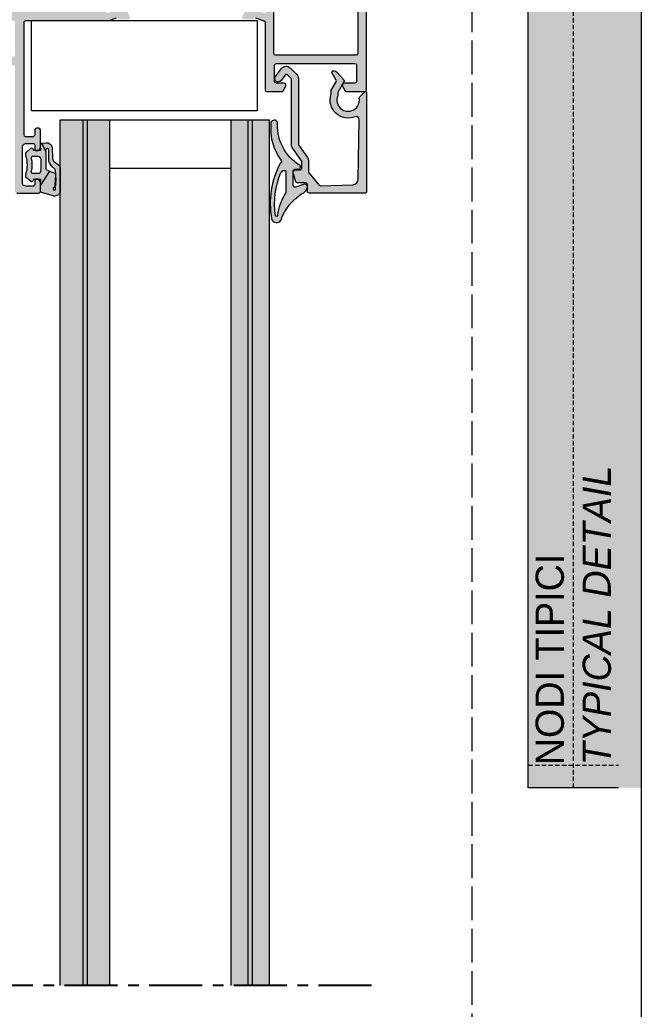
# Model space of a CAD drawing. Header units: millimetres. Extents: x -576 to 4430, y -1196 to 2690.
# Drawn here: x 2235 to 2290, y -698.6 to -610.9 of the extents above; entities that cross this region are included whole.
import ezdxf

# ---------------------------------------------------------------- set-up
doc = ezdxf.new("R2010")
doc.units = ezdxf.units.MM
doc.header["$LTSCALE"] = 0.25
doc.header["$MEASUREMENT"] = 0
for name, pattern in [('ACAD_ISO02W100', [15, 12, -3]), ('CENTER', [2, 1.25, -0.25, 0.25, -0.25]), ('DOT2', [0.125, 0, -0.125]), ('HIDDEN', [9.524999999999999, 6.35, -3.175])]:
    doc.linetypes.add(name, pattern=pattern)
doc.layers.get('0').update_dxf_attribs({"lineweight": 5})
for name, color, linetype, lineweight in [('01_Aluminium [Thin]', 141, 'Continuous', 18), ('01_Fill Glass', 254, 'Continuous', 0), ('01_Fill Plastic', 253, 'Continuous', 0), ('01_Glazing [Thin]', 6, 'Continuous', 18), ('01_Plastic', 3, 'Continuous', 20)]:
    doc.layers.add(name, color=color, linetype=linetype, lineweight=lineweight)
for name, color, linetype, lineweight, true_color in [('01_Fill 2°material', 7, 'Continuous', 0, 0xbfbfbf), ('01_Fill Aluminum', 7, 'Continuous', 0, 0xdcdcdc), ('01_Fill Border Red', 7, 'Continuous', 20, 0xe2001a), ('01_Text [White]', 7, 'Continuous', 25, 0xffffff)]:
    doc.layers.add(name, color=color, linetype=linetype, lineweight=lineweight, true_color=true_color)
doc.layers.add('02_Block Frame', color=7, linetype='Continuous', lineweight=5, true_color=0xe2001a, plot=False)
doc.layers.add('02_Layout Grid', color=252, linetype='DOT2', lineweight=5, plot=False, transparency=0.5)
doc.layers.add('ASSI', color=1, linetype='CENTER')
doc.styles.add('ALUK Main&Secondary Titles', font='GOTHIC.TTF')

# ---------------------------------------------------------------- blocks, each defined once
blk = doc.blocks.new('PAGE dispari')
at = {"layer": '01_Fill Border Red', "ltscale": 0.25}
h = blk.add_hatch(color=256, dxfattribs=at)
h.dxf.hatch_style = 1
h.paths.add_polyline_path([(200, 107), (200, 296.9999999999999), (210, 296.9999999999999), (210, 107)])
at = {"layer": '02_Block Frame'}
for p, q in [((200, 107), (200, 296.9999999999999)), ((208, 107), (200, 107))]:
    blk.add_line(p, q, dxfattribs=at)
blk.add_lwpolyline([(0, 0), (0, 297), (210, 297), (210, 0)], close=True, dxfattribs=at)
at = {"layer": '02_Block Frame', "linetype": 'ACAD_ISO02W100'}
blk.add_lwpolyline([(18.00000000000091, 14.99999999997738), (17.99999999999727, 281.999999999981), (194.9999999999973, 281.999999999981), (195.0000000000009, 14.99999999997738)], close=True, dxfattribs=at)
at = {"layer": '02_Layout Grid', "linetype": 'HIDDEN', "ltscale": 0.25}
for p, q in [((204, 107), (204, 296.9999999999999)), ((200, 109), (208, 109))]:
    blk.add_line(p, q, dxfattribs=at)
at = {"layer": '01_Text [White]', "color": 7, "true_color": 0xffffff, "insert": (204, 109), "char_height": 2.5, "attachment_point": 4, "rotation": 89.99999999999999, "style": 'ALUK Main&Secondary Titles'}
blk.add_mtext_dynamic_manual_height_columns('NODI TIPICI\\P{\\fCentury Gothic|b0|i1|c0|p34;TYPICAL DETAIL}', width=120.6297091025083, gutter_width=15, heights=[0], dxfattribs=at)

msp = doc.modelspace()

# ---------------------------------------------------------------- hatches: boundary and pattern name
at = {"layer": '01_Fill 2°material', "ltscale": 0.25}
h = msp.add_hatch(color=256, dxfattribs=at)
h.dxf.hatch_style = 1
edge = h.paths.add_edge_path()
edge.add_arc((2238.033890757609, -626.2841244527224), 0.2500000000006058, -111.7668760545731, -78.03645132710255)
edge.add_arc((2238.030251914585, -625.9886651493105), 0.5428696929898681, -84.13626224654064, -22.59621696439441)
edge.add_line((2238.531448535206, -626.1972543413729), (2238.53144853522, -624.0880262823928))
edge.add_arc((2238.131905316382, -624.068915649739), 0.4000000000000318, -2.738438956052831, 45.28807097569121)
edge.add_line((2238.413322387001, -623.7846544452739), (2238.021907255952, -623.5032204661954))
edge.add_arc((2238.255418762633, -623.1784553568502), 0.4000000000002781, -177.52747525233417, -125.71676225312069, ccw=False)
edge.add_line((2237.855791153162, -623.1957114789154), (2237.815590981282, -622.264731822658))
edge.add_arc((2237.316990003776, -622.3021091583275), 0.4999999999926932, 4.287126437314193, 97.00639227531026)
edge.add_line((2237.255999965127, -621.8058428838556), (2236.905167469537, -621.8489594294804))
edge.add_line((2236.905167469537, -621.8489594294804), (2237.256448552739, -622.5819602393938))
edge.add_arc((2237.4665023242, -622.5009001862488), 0.2251517690805374, -224.0103272438629, -158.89832660110153, ccw=False)
edge.add_arc((2237.304008318909, -622.3246910899177), 0.01978431694102304, -88.37346302903421, -39.35375148312124)
edge.add_arc((2237.391334401492, -622.4639947513376), 0.1457933144468498, -31.949281051432422, 119.6065644445089, ccw=False)
edge.add_line((2237.515042486156, -622.5411439595407), (2237.51823866955, -623.1468247391774))
edge.add_line((2237.51823866955, -623.1468247391774), (2237.537339429833, -623.4252912412001))
edge.add_arc((2236.912604357917, -623.6704631010987), 0.6711208169678048, 6.904557972829707, 21.427094228072406, ccw=False)
edge.add_line((2237.578858060219, -623.5897837658465), (2237.664515744244, -623.7263593984487))
edge.add_line((2237.664515744243, -623.7263593984487), (2237.822047447759, -623.9237135710853))
edge.add_arc((2238.346200541199, -623.4124738907092), 0.7321901912429457, -135.7145556032654, -122.9024375159727)
edge.add_line((2237.948467383573, -624.0272183998156), (2237.980983323102, -624.0490378328939))
edge.add_arc((2237.758358461435, -624.3250915856331), 0.3546371433360143, 0.1939987252209221, 51.11539446500848, ccw=False)
edge.add_arc((2232.92041156416, -625.0754192050279), 5.24668493684652, -6.906671381924184, 8.235300135193427, ccw=False)
edge.add_arc((2238.364769750363, -625.7895535816886), 0.2500000000000436, 160.5593035828004, 190.090239111074)
edge.add_arc((2238.014533610497, -625.8872931556423), 0.117247234685073, -216.65227182053195, 27.390462005281222, ccw=False)
edge.add_arc((2237.6875387806, -625.5196106235733), 0.3779901298675551, -51.95833205807595, -2.675009664169468)
edge.add_line((2238.065117024477, -625.537251712776), (2238.118134932157, -624.6808111363541))
edge.add_arc((2237.868134932157, -624.6808111363532), 0.25, 1.629716218781906e-11, 75.00000000001896)
edge.add_line((2237.932839693432, -624.4393296797814), (2237.590694045908, -624.317164690822))
edge.add_line((2237.590694045908, -624.317164690822), (2236.781448535484, -625.5644401764273))
edge.add_line((2236.781448535484, -625.5644401764273), (2236.781448535484, -626.0745536457223))
edge.add_arc((2236.931448535483, -626.0745536457232), 0.1499999999998352, -179.9999999999945, -104.9999999982908)
edge.add_line((2236.892625678723, -626.2194425196674), (2237.941183008727, -626.5162995446206))
at = {"layer": '01_Fill Aluminum', "ltscale": 0.25}
h = msp.add_hatch(color=256, dxfattribs=at)
h.dxf.hatch_style = 1
h.paths.add_polyline_path([(2218.813957790859, -603.5622704521099), (2218.024493671455, -603.5674990015009, 0.2944133975809888), (2217.917930254977, -603.6372048690798), (2217.914646103955, -603.6445811930477, -0.3927928019922019), (2217.767544930004, -603.7073582839731), (2217.092006492497, -603.4644401764328), (2216.331898843328, -603.4644401764331, 0.4142135623730049), (2216.181898843328, -603.6144401764328), (2216.181898843328, -605.8144401764326, -0.4142135623730951), (2216.031898843328, -605.9644401764328), (2204.731898843327, -605.9644401764328, -0.4142135623730949), (2204.581898843328, -605.8144401764331), (2204.581898843328, -603.6144401764327, 0.41421356237315), (2204.431898843327, -603.4644401764328), (2203.216827400172, -603.4644401764331, 0.2634471391022748), (2203.088203461316, -603.5372658131188), (2202.853274904471, -603.9288134078612, 0.1359329595457026), (2202.831898843328, -604.0059877711755), (2202.831898843328, -604.0644401764331, 0.4142135623730949), (2202.981898843327, -604.2144401764328), (2203.681898843327, -604.2144401764328, -0.4142135623730951), (2203.831898843328, -604.3644401764332), (2203.831898843328, -605.8144401764326, -0.4142135623730951), (2203.681898843327, -605.9644401764328), (2196.731898843327, -605.9644401764328, -0.4142135623730949), (2196.581898843328, -605.8144401764331), (2196.581898843328, -604.3644401764327, -0.414213562373095), (2196.731898843328, -604.2144401764328), (2197.681898843327, -604.2144401764328, 0.4142135623730951), (2197.831898843328, -604.0644401764326), (2197.831898843328, -604.0059877711753, 0.1359329595457046), (2197.810522782184, -603.9288134078613), (2197.575594225339, -603.537265813119, 0.2634471391023238), (2197.446970286482, -603.4644401764328), (2195.831898843327, -603.4644401764328, 0.4142135623730949), (2195.681898843327, -603.6144401764332), (2195.681898843327, -612.2144401764328, 0.4142135623730951), (2195.931898843327, -612.4644401764328), (2200.681898843327, -612.4644401764328, -0.4142135623730951), (2200.831898843328, -612.6144401764332), (2200.831898843328, -621.8493411282357, -0.3394542588633374), (2200.720721700093, -621.9942300021793), (2200.193075986562, -622.1356122450097, 0.3394542588633362), (2200.081898843328, -622.2805011189528), (2200.081898843328, -624.6644401764329, 0.4142135623730951), (2200.581898843328, -625.1644401764329), (2206.531898843328, -625.1644401764329, 0.4142135623730951), (2206.681898843328, -625.0144401764326), (2206.681898843328, -623.3644401764327, -0.414213562373095), (2206.831898843328, -623.2144401764328), (2208.037045527107, -623.2144401764328, 0.4040262258352606), (2208.18695415116, -623.0696751009382), (2208.260165895364, -620.9731650506084, 0.4244748162094996), (2208.010318188609, -620.7144401764328), (2207.902213468949, -620.7144401764328, -0.577350269189642), (2207.685707118003, -620.3394401764326), (2208.198405194273, -619.4514210593899, 0.1316524975874089), (2208.231898843327, -619.32642105939), (2208.231898843327, -618.1144401764332, -0.4142135623730949), (2208.381898843327, -617.9644401764328), (2211.181898843328, -617.9644401764328), (2211.331898843328, -617.8144401764328), (2211.481898843327, -617.9644401764328), (2214.281898843328, -617.9644401764328, -0.4142135623730951), (2214.431898843328, -618.1144401764332), (2214.431898843328, -619.32642105939, 0.1316524975874098), (2214.465392492382, -619.4514210593899), (2214.978090568652, -620.3394401764326, -0.5773502691896399), (2214.761584217706, -620.7144401764328), (2214.653479498046, -620.7144401764328, 0.424474816209498), (2214.403631791291, -620.9731650506084), (2214.476843535495, -623.0696751009382, 0.4040262258352624), (2214.626752159548, -623.2144401764328), (2215.831898843327, -623.2144401764328, -0.4142135623730952), (2215.981898843327, -623.3644401764327), (2215.981898843327, -623.6644401764325, 0.4142135623730951), (2216.131898843327, -623.8144401764328), (2216.469766808971, -623.8144401764328, 0.1989123673791299), (2216.575832826149, -623.770506193611), (2216.687964860505, -623.6583741592553, 0.1989123673801836), (2216.731898843327, -623.5523081420773), (2216.731898843327, -622.6144401764327, 0.4142135623730952), (2216.581898843327, -622.4644401764328), (2215.381898843327, -622.4644401764328, -0.4142135623730951), (2215.231898843327, -622.3144401764326), (2215.231898843327, -621.4327943292307, -0.2556261226087317), (2215.300988239985, -621.306487265822, 0.4007659234398278), (2215.627609621491, -619.9644401764326), (2215.201982693752, -619.2272327125204, -0.1316524975874248), (2215.18188650432, -619.1522327125203), (2215.18188650432, -614.9144401764328, -0.414213562373095), (2215.331886504319, -614.764440176433), (2216.63188650432, -614.764440176433, 0.4142135623730951), (2216.78188650432, -614.6144401764327), (2216.78188650432, -614.1644401764332, 0.414213562373043), (2216.63188650432, -614.014440176433), (2215.331886504319, -614.0144401764328, -0.4142135623730429), (2215.18188650432, -613.864440176433), (2215.18188650432, -611.1144401764327, -0.414213562373095), (2215.33188650432, -610.9644401764328), (2217.091980278992, -610.9644401764328), (2217.767544930004, -610.7215126427297, -0.4030676595760349), (2217.916352452828, -610.7879518855639, 0.3037679387647997), (2218.024493671455, -610.8613719252016), (2218.813957790859, -610.8666004745926, 0.5465408765687955), (2218.951711025474, -610.6549859774974), (2218.476989132204, -609.6013548078122, 0.177975048919265), (2218.404521164159, -609.52744960593), (2218.150809720398, -609.4070900006373, 0.5773502691893199), (2218.008273588504, -609.5054945285056), (2218.012924506849, -609.5630419202095, -0.2679491924309137), (2217.94863281842, -609.6985652716986), (2217.134254530291, -610.2607982289496), (2217.042911256978, -610.3014668749942, -0.8554952860589891), (2216.881891102555, -610.0526279511788, 0.2134110148111252), (2216.93188650432, -609.9408286652605), (2216.93188650432, -608.0144354633513, -0.414213562373095), (2217.081886504319, -607.8644354633516), (2217.192483178547, -607.8644354633516, -0.1378721067476017), (2217.270634623323, -607.8864028437604), (2218.029785541135, -608.349790543079, 0.5855240683198819), (2218.18188650432, -608.2644354633514), (2218.18188650432, -606.1644354633513, 0.5855240683198712), (2218.029785541135, -606.0790803836237), (2217.270634623323, -606.5424680829424, -0.1378721067476047), (2217.192483178547, -606.5644354633512), (2217.081886504319, -606.5644354633512, -0.4142135623730949), (2216.93188650432, -606.4144354633514), (2216.93188650432, -604.4880422614423, 0.213411014811122), (2216.881891102555, -604.376242975524, -0.8554952860589611), (2217.042911256978, -604.1274040517086), (2217.134254530291, -604.1680726977531), (2217.94863281842, -604.7303056550041, -0.3390268321755038), (2218.012642441241, -604.9011543584186, 0.6556531355642414), (2218.150809720398, -605.0217809260655), (2218.404521164159, -604.9014213207728, 0.1779757333228738), (2218.476989295711, -604.8275157559901), (2218.951711025474, -603.7738849492052, 0.5465408765688166)])
h.paths.add_polyline_path([(2205.781898843328, -624.4144401764329, 0.4142135623730951), (2205.931898843328, -624.2644401764326), (2205.931898843328, -622.7144401764328, -0.4142135623730951), (2206.181898843328, -622.4644401764328), (2207.281898843328, -622.4644401764328, 0.4142135623730951), (2207.431898843328, -622.3144401764325), (2207.431898843328, -621.4327943292301, 0.2556261226087645), (2207.36280944667, -621.306487265822, -0.4007659234400295), (2207.036188065165, -619.9644401764319), (2207.461802653895, -619.2272540843105, 0.1316524975875733), (2207.481898843327, -619.1522540843106), (2207.481898843327, -617.7144401764328, -0.4142135623730951), (2207.981898843327, -617.2144401764328), (2209.894766808971, -617.2144401764328, 0.1989123673792934), (2210.000832826149, -617.170506193611), (2210.162964860506, -617.0083741592547, -0.1989123673792926), (2210.269030877684, -616.9644401764328), (2212.394766808971, -616.9644401764328, -0.1989123673792934), (2212.500832826149, -617.0083741592547), (2212.662964860506, -617.170506193611, 0.1989123673792927), (2212.769030877684, -617.2144401764328), (2214.28188650432, -617.2144401764328, 0.4142135623730901), (2214.43188650432, -617.064440176433), (2214.43188650432, -614.9144401764327, 0.4142135623730926), (2214.28188650432, -614.7644401764328), (2212.43188650432, -614.7644401764328, -0.4142135623730958), (2212.28188650432, -614.614440176433), (2212.28188650432, -614.1644401764327, -0.414213562373094), (2212.43188650432, -614.0144401764328), (2213.63188650432, -614.0144401764328, 0.4142135623730949), (2213.78188650432, -613.8644401764326), (2213.78188650432, -613.1644401764327, -0.4142135623731013), (2213.93188650432, -613.0144401764328), (2214.28188650432, -613.0144401764328, 0.4142135623730982), (2214.43188650432, -612.864440176433), (2214.43188650432, -610.3644401764327, -0.4142135623730963), (2214.58188650432, -610.2144401764328), (2216.03188650432, -610.2144401764328, 0.4142135623730959), (2216.18188650432, -610.0644401764331), (2216.18188650432, -606.8644401764327, 0.414213562373094), (2216.03188650432, -606.7144401764328), (2214.681898843327, -606.7144401764328, 0.4142135623730958), (2214.531898843327, -606.8644401764332), (2214.531898843327, -607.3144401764331, -0.4142135623730916), (2214.381898843328, -607.4644401764328), (2213.931898843327, -607.4644401764328, -0.4142135623730979), (2213.781898843327, -607.3144401764326), (2213.781898843327, -606.8644401764327, 0.4142135623730952), (2213.631898843327, -606.7144401764328), (2202.431898843327, -606.7144401764328, 0.4142135623730946), (2202.281898843327, -606.8644401764327), (2202.281898843327, -607.3144401764331, -0.4142135623730933), (2202.131898843328, -607.4644401764328), (2201.681898843327, -607.4644401764328, -0.414213562373096), (2201.531898843327, -607.3144401764331), (2201.531898843327, -606.8644401764327, 0.414213562373095), (2201.381898843327, -606.7144401764328), (2196.581898843327, -606.7144401764328, 0.4142135623730933), (2196.431898843327, -606.8644401764332), (2196.431898843327, -611.5644401764326, 0.4142135623730963), (2196.581898843327, -611.7144401764328), (2201.431898843327, -611.7144401764328, -0.4142135623730945), (2201.581898843328, -611.8644401764332), (2201.581898843328, -612.8644401764332, 0.4142135623730901), (2201.731898843327, -613.014440176433), (2202.131898843328, -613.014440176433, -0.4142135623730957), (2202.281898843327, -613.1644401764328), (2202.281898843327, -613.8644401764332, 0.414213562373095), (2202.431898843327, -614.014440176433), (2203.081898843328, -614.014440176433, -0.414213562373095), (2203.231898843327, -614.1644401764328), (2203.231898843327, -614.6144401764332, -0.4142135623730957), (2203.081898843328, -614.764440176433), (2201.731898843327, -614.764440176433, 0.4142135623730945), (2201.581898843328, -614.9144401764328), (2201.581898843328, -622.4248363692199, -0.3394542588633371), (2201.470721700093, -622.5697252431636), (2200.943075986562, -622.711107485994, 0.3394542588633372), (2200.831898843328, -622.8559963599371), (2200.831898843328, -624.264440176433, 0.414213562373095), (2200.981898843328, -624.4144401764329)], flags=16)
h.paths.add_polyline_path([(2229.04981511778, -610.8666004745926), (2229.839279237184, -610.8613719252019, 0.2944133975810649), (2229.945842653662, -610.7916660576229), (2229.949126804684, -610.7842897336551, -0.3927928019923496), (2230.096227978635, -610.7215126427297), (2230.771792629647, -610.9644401764328), (2234.381448535483, -610.9644401764328, -0.4142135623730949), (2234.531448535483, -611.1144401764329), (2234.531448535483, -614.014440176433, -0.4142135623730952), (2234.381448535483, -614.1644401764331), (2233.931448535483, -614.1644401764331, 0.4142135623730951), (2233.781448535483, -614.3144401764332), (2233.781448535483, -614.4144401764332, 0.3918366946533796), (2234.242986997022, -614.9129586916954), (2234.392986997022, -614.9129586916954, -0.3918366946540662), (2234.531448535483, -615.062514246274), (2234.531448535484, -626.1144401764274, 0.4142135623730361), (2234.681448535484, -626.2644401764269), (2236.631448535484, -626.2644401764271, 0.4142135623733005), (2236.781448535485, -626.1144401764266), (2236.781448535484, -625.3644401764273, 0.414213562373114), (2236.431448535484, -625.0144401764271, 0.4142135623732815), (2236.281448535484, -625.1644401764273), (2236.281448535484, -625.5144401764268, -0.4142135623734753), (2236.131448535484, -625.6644401764272), (2235.531448535484, -625.6644401764272, -0.4142135623731381), (2235.181448535483, -625.3144401764267), (2235.181448535484, -622.2144401764274, -0.4142135623729415), (2235.531448535484, -621.8644401764275), (2236.131448535484, -621.8644401764273, -0.4142135623735862), (2236.281448535484, -622.014440176428), (2236.281448535484, -622.364440176427, 0.414213562372956), (2236.431448535483, -622.5144401764273, 0.4142135623737037), (2236.781448535484, -622.1644401764272), (2236.781448535484, -620.6644401764274, 0.4142135623730053), (2236.631448535484, -620.5144401764273), (2236.431448535484, -620.5144401764273, 0.4142135623727999), (2236.281448535484, -620.6644401764268), (2236.281448535484, -621.1144401764276, -0.4142135623730082), (2236.131448535484, -621.2644401764276), (2235.481448535484, -621.2644401764271, -0.4142135623728596), (2235.331448535484, -621.1144401764274), (2235.331448535484, -611.1144401764328, -0.4142135623731228), (2235.481448535484, -610.9644401764328), (2242.841542310154, -610.9644401764328), (2243.517106961166, -610.7215126427297, -0.4030676595763871), (2243.665914483989, -610.7879518855639, 0.3037679387651201), (2243.774055702617, -610.8613719252019), (2244.56351982202, -610.8666004745926, 0.5465408765687315), (2244.701273056635, -610.6549859774974), (2244.226551163365, -609.6013548078122, 0.1779750489194342), (2244.15408319532, -609.5274496059297), (2243.900371751559, -609.4070900006375, 0.5773502691891856), (2243.757835619666, -609.5054945285058), (2243.762486538011, -609.5630419202095, -0.2679491924310124), (2243.698194849581, -609.6985652716988), (2242.883816561453, -610.2607982289499), (2242.792473288139, -610.3014668749943, -0.8554952860580054), (2242.631453133716, -610.0526279511788, 0.2134110148110835), (2242.681448535481, -609.9408286652605), (2242.681448535481, -608.0144354633516, -0.4142135623730951), (2242.831448535481, -607.8644354633516), (2242.942045209708, -607.8644354633516, -0.1378721067475742), (2243.020196654484, -607.8864028437603), (2243.779347572297, -608.3497905430792, 0.5855240683198383), (2243.931448535481, -608.2644354633516), (2243.931448535481, -606.1644354633513, 0.5855240683198427), (2243.779347572297, -606.0790803836238), (2243.020196654484, -606.5424680829427, -0.1378721067475907), (2242.942045209708, -606.5644354633514), (2242.831448535481, -606.5644354633514, -0.4142135623730812), (2242.681448535481, -606.4144354633514), (2242.681448535481, -604.4880422614425, 0.2134110148111365), (2242.631453133716, -604.3762429755242, -0.8554952860591198), (2242.79247328814, -604.1274040517086), (2242.883816561453, -604.1680726977531), (2243.698194849581, -604.730305655004, -0.3390268321752412), (2243.762204472403, -604.9011543584187, 0.6556531355637474), (2243.900371751559, -605.0217809260655), (2244.15408319532, -604.9014213207732, 0.1779757333230566), (2244.226551326873, -604.8275157559904), (2244.701273056635, -603.7738849492055, 0.5465408765689055), (2244.56351982202, -603.5622704521099), (2243.774055702617, -603.5674990015011, 0.2944133975808989), (2243.667492286139, -603.63720486908), (2243.664208135116, -603.6445811930479, -0.3927928019923478), (2243.517106961166, -603.7073582839732), (2242.841568523659, -603.4644401764328), (2241.931460874489, -603.4644401764331, 0.4142135623730117), (2241.781460874489, -603.6144401764328), (2241.781460874489, -605.8144401764325, -0.4142135623730814), (2241.631460874489, -605.9644401764326), (2231.981874065312, -605.9644401764333, -0.4142135623731159), (2231.831874065311, -605.814440176433), (2231.831874065311, -603.6144401764329, 0.4142135623730953), (2231.681874065311, -603.4644401764328), (2230.771766416142, -603.4644401764328), (2230.096227978635, -603.7073582839732, -0.4030676595762869), (2229.947420455811, -603.6409190411391, 0.3037679387649529), (2229.839279237184, -603.5674990015011), (2229.04981511778, -603.5622704521099, 0.5465408765689136), (2228.912061883165, -603.7738849492055), (2229.386783776435, -604.8275161188908, 0.1779750489194297), (2229.45925174448, -604.9014213207732), (2229.712963188241, -605.0217809260655, 0.5773502691891791), (2229.855499320135, -604.9233763981972), (2229.85084840179, -604.8658290064935, -0.267949192430994), (2229.915140090219, -604.730305655004), (2230.729518378348, -604.1680726977531), (2230.820861651661, -604.1274040517086, -0.8554952860589552), (2230.981881806084, -604.3762429755242, 0.2134110148111251), (2230.931886404319, -604.4880422614425), (2230.931886404319, -606.4144354633514, -0.4142135623730951), (2230.781886404319, -606.5644354633514), (2230.671289730092, -606.5644354633514, -0.1378721067475908), (2230.593138285316, -606.5424680829427), (2229.833987367504, -606.0790803836238, 0.5855240683198569), (2229.681886404319, -606.1644354633513), (2229.681886404319, -608.2644354633517, 0.5855240683198569), (2229.833987367504, -608.3497905430792), (2230.593138285316, -607.8864028437603, -0.1378721067475863), (2230.671289730092, -607.8644354633516), (2230.781886404319, -607.8644354633516, -0.4142135623730952), (2230.931886404319, -608.0144354633516), (2230.931886404319, -609.9408286652605, 0.21341101481114), (2230.981881806084, -610.0526279511788, -0.8554952860589723), (2230.820861651661, -610.3014668749944), (2230.729518378348, -610.2607982289499), (2229.915140090219, -609.6985652716988, -0.3390268321753417), (2229.851130467398, -609.5277165682844, 0.65565313556387), (2229.712963188241, -609.4070900006375), (2229.45925174448, -609.5274496059297, 0.1779757333230429), (2229.386783612928, -609.6013551707126), (2228.912061883165, -610.6549859774974, 0.546540876568725)])
h.paths.add_polyline_path([(2241.781448535482, -610.2144401764328, 0.414213562373081), (2241.931448535481, -610.0644401764331), (2241.931448535481, -606.8644401764328, 0.4142135623730964), (2241.781448535481, -606.7144401764328), (2231.831886404319, -606.7144401764328, 0.4142135623730951), (2231.681886404319, -606.8644401764328), (2231.681886404319, -610.0644401764331, 0.414213562373095), (2231.831886404319, -610.2144401764328)], flags=16)
h = msp.add_hatch(color=256, dxfattribs=at)
h.dxf.hatch_style = 1
edge = h.paths.add_edge_path(flags=16)
edge.add_line((2264.932167952021, -613.8644401764291), (2264.932167952021, -606.9144401764293))
edge.add_arc((2264.782167952021, -606.9144401764295), 0.1500000000000909, 8.686730946013157e-11, 90.00000000017369)
edge.add_line((2264.78216795202, -606.7644401764292), (2263.73216795202, -606.7644401764292))
edge.add_line((2263.73216795202, -606.7644401764292), (2263.73216795202, -606.7144401764292))
edge.add_line((2263.73216795202, -606.7144401764292), (2258.632167952021, -606.7144401764292))
edge.add_line((2258.632167952021, -606.7144401764292), (2258.632167952021, -606.7644401764292))
edge.add_line((2258.632167952021, -606.7644401764292), (2257.58216795202, -606.7644401764292))
edge.add_arc((2257.582167952021, -606.914440176429), 0.1499999999998636, 90.00000000017369, 180.0000000000869)
edge.add_line((2257.432167952021, -606.9144401764293), (2257.432167952021, -613.8644401764293))
edge.add_arc((2257.582167952021, -613.8644401764292), 0.1500000000000909, 180.0000000000434, 270)
edge.add_line((2257.582167952021, -614.0144401764292), (2264.782167952021, -614.0144401764292))
edge.add_arc((2264.78216795202, -613.864440176429), 0.1500000000002046, 270.0000000001737, 359.9999999999566)
edge = h.paths.add_edge_path()
edge.add_arc((2256.4212462878, -608.0144378198993), 0.1500000000002419, 89.99999999982629, 121.39999999982109, ccw=False)
edge.add_line((2256.4212462878, -607.864437819899), (2256.531842962027, -607.864437819899))
edge.add_arc((2256.531842962027, -608.014437819899), 0.1499999999999773, 4.3428372009657323e-11, 90, ccw=False)
edge.add_line((2256.681842962027, -608.0144378198988), (2256.681842962027, -609.9408310218084))
edge.add_arc((2256.831842962027, -609.9408310218081), 0.1500000000000909, 180.0000000001303, 228.1873286078465)
edge.add_arc((2256.63183062302, -610.1644331068172), 0.1500047135890716, -113.99528699433142, 48.187328607678694, ccw=False)
edge.add_line((2256.57082948182, -610.3014742498046), (2256.479474936055, -610.260800585497))
edge.add_line((2256.479474936055, -610.260800585497), (2255.665096647926, -609.6985676282459))
edge.add_arc((2255.750317468908, -609.5751277170697), 0.1499999999996922, 175.3794592125554, 235.3794592125237, ccw=False)
edge.add_line((2255.600804959498, -609.5630442767567), (2255.605455877842, -609.5054968850529))
edge.add_arc((2255.505780871569, -609.4974412581778), 0.09999999999999717, 355.379459212649, 475.3794592127135)
edge.add_line((2255.462919745949, -609.4070923571846), (2255.209208302188, -609.5274519624775))
edge.add_arc((2255.273499990617, -609.6629753139669), 0.1499999999996784, 115.379459212377, 155.7458278043812)
edge.add_line((2255.136740170636, -609.6013575272598), (2254.662415239034, -610.6541151111585))
edge.add_arc((2254.798778260855, -610.7166061207517), 0.1500000000001652, 155.3794592126167, 270.3794592125703)
edge.add_line((2254.799771675488, -610.8666028311402), (2255.589235794891, -610.861374281749))
edge.add_arc((2255.588457620096, -610.7438768586114), 0.1174999999999465, 270.3794592124705, 335.9999999998797)
edge.add_line((2255.695799211368, -610.791668414173), (2255.699083362393, -610.7842920902001))
edge.add_arc((2255.806424953666, -610.8320836457615), 0.1174999999998695, 70.2218292693932, 155.999999999981, ccw=False)
edge.add_line((2255.846184536343, -610.7215149992774), (2256.497142020288, -610.9555939965774))
edge.add_arc((2256.547898934159, -610.8144425329415), 0.1499999999739843, 250.2218293409199, 266.9320694279177)
edge.add_arc((2256.531842962027, -611.1140125677301), 0.1499999999998718, -4.3428372009657323e-11, 86.93206935660521, ccw=False)
edge.add_line((2256.681842962027, -611.1140125677302), (2256.681842962027, -617.114440176427))
edge.add_arc((2256.831842962027, -617.1144401764273), 0.1500000000000909, 179.9999999999131, 269.9999999998263)
edge.add_line((2256.831842962027, -617.2644401764271), (2258.156565287054, -617.2644401764271))
edge.add_arc((2258.156565287054, -617.1144401764276), 0.1499999999995225, 270.0000000001737, 330.0000000001627)
edge.add_line((2258.286469097621, -617.1894401764271), (2258.511746772595, -616.7992477975622))
edge.add_arc((2258.381842962027, -616.7242477975637), 0.1499999999991802, 330.0000000005012, 360.0000000005211)
edge.add_line((2258.531842962027, -616.7242477975624), (2258.531842962027, -616.6644401764272))
edge.add_arc((2258.381842962027, -616.6644401764274), 0.1500000000000909, 8.686730946013157e-11, 90.00000000017369)
edge.add_line((2258.381842962027, -616.5144401764271), (2257.681842962027, -616.5144401764269))
edge.add_arc((2257.681842962027, -616.3644401764273), 0.1499999999996362, 180, 270, ccw=False)
edge.add_line((2257.531842962027, -616.3644401764273), (2257.531842962027, -614.9144401764288))
edge.add_arc((2257.681842962028, -614.9144401764286), 0.1500000000000909, 90.00000000017371, 180.0000000000869, ccw=False)
edge.add_line((2257.681842962027, -614.7644401764287), (2264.631842962027, -614.7644401764287))
edge.add_arc((2264.631842962027, -614.914440176429), 0.1500000000003183, 8.691358743817545e-11, 90.00000000017371, ccw=False)
edge.add_line((2264.781842962027, -614.9144401764288), (2264.781842962027, -616.3644401764273))
edge.add_arc((2264.631842962027, -616.3644401764269), 0.1500000000000909, 269.9999999998263, 359.9999999998697, ccw=False)
edge.add_line((2264.631842962027, -616.5144401764271), (2263.681842962027, -616.5144401764271))
edge.add_arc((2263.681842962028, -616.664440176427), 0.1499999999998636, 90.00000000017369, 180.0000000000869)
edge.add_line((2263.531842962027, -616.6644401764272), (2263.531842962027, -616.7242477975624))
edge.add_arc((2263.681842962027, -616.7242477975622), 0.1500000000000909, 180.0000000000869, 210.0000000001006)
edge.add_line((2263.551939151459, -616.7992477975624), (2263.777216826433, -617.1894401764271))
edge.add_arc((2263.907120637, -617.1144401764276), 0.1499999999996918, 209.9999999998373, 269.9999999998263)
edge.add_line((2263.907120637, -617.2644401764271), (2265.531842962027, -617.2644401764271))
edge.add_arc((2265.531842962027, -617.1144401764273), 0.1499999999998636, 270.0000000001737, 360.0000000000869)
edge.add_line((2265.681842962027, -617.114440176427), (2265.681842962027, -603.6144401764268))
edge.add_arc((2265.531842962027, -603.6144401764267), 0.1500000000000909, 359.9999999999566, 449.9999999998263)
edge.add_line((2265.531842962027, -603.4644401764267), (2263.907120637, -603.4644401764267))
edge.add_arc((2263.907120637, -603.6144401764263), 0.1499999999996362, 90.00000000017369, 150.0000000001251)
edge.add_line((2263.777216826433, -603.5394401764268), (2263.55193915146, -603.9296325552914))
edge.add_arc((2263.681842962028, -604.0046325552917), 0.1500000000000897, 149.9999999998994, 179.9999999999131)
edge.add_line((2263.531842962027, -604.0046325552914), (2263.531842962027, -604.0644401764266))
edge.add_arc((2263.681842962028, -604.0644401764268), 0.1500000000000909, 179.9999999999131, 269.9999999998263)
edge.add_line((2263.681842962027, -604.2144401764267), (2264.631842962027, -604.2144401764267))
edge.add_arc((2264.631842962027, -604.3644401764266), 0.1499999999998636, -8.691358743817545e-11, 90, ccw=False)
edge.add_line((2264.781842962027, -604.3644401764268), (2264.781842962027, -605.8144401764266))
edge.add_arc((2264.631842962027, -605.8144401764264), 0.1500000000000909, 269.9999999998263, 359.99999999991314, ccw=False)
edge.add_line((2264.631842962027, -605.9644401764265), (2257.681842962027, -605.9644401764269))
edge.add_arc((2257.681842962027, -605.8144401764271), 0.1499999999998636, 179.9999999999131, 270, ccw=False)
edge.add_line((2257.531842962027, -605.8144401764268), (2257.531842962027, -604.364440176427))
edge.add_arc((2257.681842962028, -604.3644401764268), 0.1500000000000909, 90.00000000017371, 180.0000000000869, ccw=False)
edge.add_line((2257.681842962027, -604.2144401764269), (2258.381842962027, -604.2144401764269))
edge.add_arc((2258.381842962027, -604.0644401764266), 0.1500000000003183, 269.9999999998263, 359.9999999999131)
edge.add_line((2258.531842962027, -604.0644401764268), (2258.531842962027, -604.0046325552917))
edge.add_arc((2258.381842962027, -604.0046325552919), 0.1500000000000909, 8.686730946013157e-11, 30.00000000010057)
edge.add_line((2258.511746772595, -603.9296325552916), (2258.286469097621, -603.539440176427))
edge.add_arc((2258.156565287054, -603.6144401764265), 0.1499999999996918, 29.99999999983732, 89.99999999982631)
edge.add_line((2258.156565287054, -603.4644401764267), (2256.547872720836, -603.4644425329805))
edge.add_arc((2256.547872720837, -603.6144425329784), 0.1499999999979309, 90.00000000034743, 109.7781707309104)
edge.add_line((2256.497115806782, -603.4732910693835), (2255.846184536343, -603.7073606405204))
edge.add_arc((2255.806424953666, -603.5967919940363), 0.1174999999998002, 204.000000000019, 289.77817073060686, ccw=False)
edge.add_line((2255.699083362393, -603.6445835495977), (2255.695799211368, -603.6372072256247))
edge.add_arc((2255.588457620095, -603.6849987811861), 0.117500000000285, 23.99999999992879, 89.62054078730847)
edge.add_line((2255.589235794891, -603.5675013580483), (2254.799771675488, -603.5622728086576))
edge.add_arc((2254.798778260855, -603.712269519046), 0.1499999999999673, 89.62054078742973, 204.6205407873833)
edge.add_line((2254.662415239034, -603.7747605286393), (2255.136740170636, -604.827518112538))
edge.add_arc((2255.273499990617, -604.7659003258309), 0.1499999999995792, 204.2541721956188, 244.620540787623)
edge.add_line((2255.209208302188, -604.9014236773203), (2255.462919745949, -605.0217832826131))
edge.add_arc((2255.505780871569, -604.93143438162), 0.1000000000003159, 244.6205407872866, 364.6205407873509)
edge.add_line((2255.605455877842, -604.9233787547448), (2255.600804959498, -604.865831363041))
edge.add_arc((2255.750317468908, -604.8537479227282), 0.1499999999997783, 124.6205407874516, 184.6205407874012, ccw=False)
edge.add_line((2255.665096647926, -604.7303080115519), (2256.479474936055, -604.1680750543007))
edge.add_line((2256.479474936055, -604.1680750543007), (2256.57082948182, -604.1274013899931))
edge.add_arc((2256.63183062302, -604.2644425329805), 0.1500047135892687, -48.18732860767881, 113.99528699433151, ccw=False)
edge.add_arc((2256.831842962028, -604.4880446179898), 0.1500000000004723, 131.812671392254, 179.9999999999131)
edge.add_line((2256.681842962027, -604.4880446179895), (2256.681842962027, -606.4144378198989))
edge.add_arc((2256.531842962027, -606.4144378198988), 0.1500000000000909, 270, 359.9999999999566, ccw=False)
edge.add_line((2256.531842962027, -606.5644378198988), (2256.4212462878, -606.5644378198988))
edge.add_arc((2256.4212462878, -606.4144378198985), 0.1500000000003183, 238.6000000001789, 270.0000000001737, ccw=False)
edge.add_line((2256.343094843024, -606.5424704394902), (2255.583943925211, -606.0790827401711))
edge.add_arc((2255.531842962027, -606.1644378198989), 0.1000000000001613, 58.60000000017889, 180)
edge.add_line((2255.431842962027, -606.1644378198989), (2255.431842962027, -608.2644378198988))
edge.add_arc((2255.531842962027, -608.2644378198988), 0.1000000000003638, 180, 301.3999999998211)
edge.add_line((2255.583943925211, -608.3497928996267), (2256.343094843024, -607.8864052003075))
h = msp.add_hatch(color=256, dxfattribs=at)
h.dxf.hatch_style = 1
edge = h.paths.add_edge_path()
edge.add_arc((2264.043736432955, -618.0151075521195), 1.59999999999696, 162.1702146487606, 292.5611414668244, ccw=False)
edge.add_arc((2262.377788324585, -617.4792746488677), 0.1500000000000895, 342.1702146486293, 359.9999999999131)
edge.add_line((2262.527788324585, -617.4792746488679), (2262.527788324584, -617.2036755955996))
edge.add_arc((2262.677788324585, -617.2036755955997), 0.1500000000005457, 149.9999999999487, 179.9999999999566, ccw=False)
edge.add_line((2262.547884514017, -617.1286755955994), (2262.975530050896, -616.3879717980944))
edge.add_arc((2262.845626240329, -616.3129717980943), 0.149999999999639, 329.9999999998502, 388.4745479675469)
edge.add_line((2262.977480588866, -616.2414565495692), (2262.610617355628, -615.5650621634977))
edge.add_arc((2262.698520254653, -615.5173853311476), 0.09999999999954537, 89.99999999973949, 208.4745479676679, ccw=False)
edge.add_line((2262.698520254653, -615.4173853311477), (2262.707905955242, -615.4173853311477))
edge.add_arc((2262.707905955243, -615.9173853311474), 0.4999999999997726, 42.0000000000386, 90.00000000005213, ccw=False)
edge.add_line((2263.079478367981, -615.582820027968), (2263.648597154979, -616.2148904752321))
edge.add_arc((2263.537125431157, -616.3152600661859), 0.1499999999999482, -29.999999999987722, 42.00000000002689, ccw=False)
edge.add_line((2263.667029241725, -616.3902600661859), (2263.147884514017, -617.2894451110583))
edge.add_arc((2263.277788324584, -617.3644451110586), 0.1500000000000897, 149.9999999998994, 179.9999999998263)
edge.add_line((2263.127788324584, -617.3644451110581), (2263.127788324584, -617.5835352751446))
edge.add_arc((2262.977788324586, -617.5835352751456), 0.1499999999987267, -22.041634487537692, 3.474269760772586e-10, ccw=False)
edge.add_arc((2264.04373643296, -618.015107552122), 1.000000000001951, 157.9583655121724, 368.9207761804518)
edge.add_arc((2265.179825688949, -617.8367786357073), 0.149999999999945, 134.9999999999386, 188.9207761804942, ccw=False)
edge.add_line((2265.073759671771, -617.7307126185292), (2265.510737857362, -617.2937344329393))
edge.add_arc((2265.58144853548, -617.3644451110581), 0.1000000000001455, 0, 135, ccw=False)
edge.add_line((2265.68144853548, -617.3644451110581), (2265.68144853548, -626.1644451110583))
edge.add_arc((2265.58144853548, -626.1644451110581), 0.09999999999990905, 269.99999999973943, 359.9999999998697, ccw=False)
edge.add_line((2265.58144853548, -626.2644451110582), (2260.58144853548, -626.2644451110582))
edge.add_arc((2260.581447510881, -626.1144451110616), 0.150000000000066, 179.9999901800485, 270.00039136815803, ccw=False)
edge.add_line((2260.431447510881, -626.114445085353), (2260.431447630854, -625.5144461613886))
edge.add_arc((2260.281447630854, -625.5144461356801), 0.1499999999996384, 359.9999901800919, 450.0000000001737)
edge.add_line((2260.281447630854, -625.3644461356803), (2259.56401377956, -625.3644461356803))
edge.add_arc((2259.56401377956, -625.2144461356802), 0.1500000000000909, 198.000000000029, 270, ccw=False)
edge.add_line((2259.421355302115, -625.2607986848366), (2259.188788949323, -624.5450330495464))
edge.add_arc((2259.331447426766, -624.4986805003906), 0.1499999999987443, 179.9999999999566, 197.9999999999835, ccw=False)
edge.add_line((2259.181447426768, -624.4986805003905), (2259.181447426768, -624.3644461356803))
edge.add_arc((2259.331447426768, -624.3644461356804), 0.1500000000005457, 90.00000000017371, 179.9999999999566, ccw=False)
edge.add_line((2259.331447426768, -624.2144461356802), (2259.781447886312, -624.2144461356802))
edge.add_arc((2259.781447886311, -624.0644461356803), 0.1499999999998636, 270.0000000001737, 360.0000000000869)
edge.add_line((2259.931447886311, -624.0644461356801), (2259.931447886311, -623.4869614611716))
edge.add_arc((2259.781447886312, -623.4869614611715), 0.1499999999996362, 359.9999999999566, 395.0000049750516)
edge.add_line((2259.904320685484, -623.4009249850499), (2259.076660536859, -622.2189040119742))
edge.add_arc((2259.28144853548, -622.0755098851045), 0.2500000000004379, 180.0000000000261, 215.0000049750033, ccw=False)
edge.add_line((2259.03144853548, -622.0755098851046), (2259.03144853548, -616.2075050081849))
edge.add_arc((2258.88144853548, -616.2075050081844), 0.1499999999996362, 359.9999999998263, 404.9999999998772)
edge.add_line((2258.987514552658, -616.101438991007), (2258.675826006028, -615.7897504443772))
edge.add_arc((2258.56975998885, -615.8958164615551), 0.1499999999998967, 45, 142.4755925350707)
edge.add_line((2258.450795897602, -615.8044515613278), (2258.069376719086, -616.301088517575))
edge.add_arc((2257.83144853659, -616.1183587171204), 0.3000000000000621, 142.4755925350707, 322.47559253507075, ccw=False)
edge.add_line((2257.593520354094, -615.9356289166658), (2258.143489792687, -615.2196402116165))
edge.add_arc((2258.545048085336, -615.5175511674481), 0.499999999999735, 44.99999999998158, 143.4287534794708, ccw=False)
edge.add_line((2258.898601475929, -615.163997776855), (2259.485001926073, -615.7503982269982))
edge.add_arc((2259.13144853548, -616.1039516175914), 0.500000000000004, -1.3017142919125035e-11, 44.99999999999079, ccw=False)
edge.add_line((2259.63144853548, -616.1039516175915), (2259.63144853548, -621.8863305831378))
edge.add_arc((2259.88144853548, -621.8863305831385), 0.2500000000004547, 179.9999999998437, 215.0000049747941)
edge.add_line((2259.676660536858, -622.0297247100075), (2260.350599880797, -622.9922096628461))
edge.add_arc((2259.531447886312, -623.565786170324), 0.999999999999917, 6.480149750132114e-12, 35.000004974989395, ccw=False)
edge.add_line((2260.531447886312, -623.5657861703239), (2260.531447886311, -624.3628828954147))
edge.add_arc((2260.681447886311, -624.3628828954144), 0.1499999999996362, 180.0000000001303, 219.8372117926696)
edge.add_line((2260.566267741717, -624.4589741764507), (2261.481796113295, -625.5563754087118))
edge.add_arc((2261.596976257889, -625.4602841276757), 0.1499999999998683, 219.8372117924916, 273.34842120237)
edge.add_line((2261.605737415044, -625.6100280495066), (2264.451823795503, -625.5282298146417))
edge.add_arc((2264.437459426107, -625.0284361923416), 0.5000000000000012, 271.6462619909165, 359.2868442509158)
edge.add_line((2264.937420695178, -625.0346594895977), (2265.003461680426, -619.7291223385278))
edge.add_arc((2264.753524276332, -619.7235282313977), 0.2500000000001125, 358.7178180709815, 472.5611414668494)
at = {"layer": '01_Fill Glass', "ltscale": 0.25}
h = msp.add_hatch(color=256, dxfattribs=at)
h.dxf.hatch_style = 1
h.paths.add_polyline_path([(2242.911448535484, -619.7644401764269), (2238.531448535484, -619.7644401764269), (2238.531448535505, -696.5374484822177), (2242.911448535505, -696.5374484822023)])
h.paths.add_polyline_path([(2257.031448535484, -619.7644401764269), (2253.651448535484, -619.7644401764269), (2253.651448535506, -696.5374484821649), (2257.031448535503, -696.5374484821531)])
at = {"layer": '01_Fill Plastic', "ltscale": 0.25}
h = msp.add_hatch(color=256, dxfattribs=at)
h.dxf.hatch_style = 1
h.paths.add_polyline_path([(2259.627267144333, -624.1551102515893), (2259.331447426768, -624.1551102515893, 0.414213562373095), (2259.181447426768, -624.3051102515894), (2259.181447426768, -625.6051102515895, 0.5117725455010326), (2259.37881584782, -625.747434644042), (2260.166598644663, -625.4852446808468, -0.5367706748605685), (2260.429141671267, -625.6906811848721, -0.3028165420597481), (2259.914670756099, -626.3447324175302, 0.1590991144741985), (2258.096225227598, -628.6351571217504, -0.6985064420415984), (2257.262089574248, -628.5545287235153, -0.1686678630860226), (2258.02416888374, -623.6309116947209, 0.5713882184757073), (2258.102859540438, -623.3731879942069, -0.1806414587843522), (2257.195480656348, -620.192160053582, -1.24809482106543), (2257.793397707075, -620.1657884590337, 0.2719700342177098), (2259.735028320107, -623.7780756856437, -0.7623254007152931)])
h.paths.add_polyline_path([(2258.376524202885, -624.2532074322426, 0.2349743539513875), (2258.083139753583, -624.4440939130843, 0.1368653522962414), (2257.605548909181, -628.2605066537051, 0.9646854720528864), (2257.79429486218, -628.2245086406431, -0.1174169460554791), (2258.438648629618, -626.372373354033, 0.1383337806736892), (2258.530245494616, -626.187730872721), (2258.530245494616, -624.386613217222, 0.5053443711861181)], flags=16)
h = msp.add_hatch(color=256, dxfattribs=at)
h.dxf.hatch_style = 1
h.paths.add_polyline_path([(2237.590694045908, -624.317164690822), (2237.441743787945, -624.2639811803745, -0.3394542591779734), (2237.256448549219, -624.0224997228622), (2237.25644855274, -622.5819602393929), (2236.905167469537, -621.8489594294804, 0.3635220656709756), (2236.781448535484, -621.9966391693658), (2236.781448535484, -622.1644401764277), (2236.828049741966, -622.3385904780478, -0.493041807867334), (2236.731448535485, -622.4644401764269), (2236.131448535484, -622.4644401764269), (2236.097718580829, -622.3385582719172, 0.5486187866261858), (2235.936847237232, -622.2878357321158), (2235.535030394031, -622.6250000970456, 0.2216946626429748), (2235.481448535485, -622.7399067635131), (2235.481448535485, -622.885520384865, 0.08471955629338988), (2235.489939101521, -622.9352705617455, -0.1706640371966394), (2235.489939101521, -624.5936097911087, 0.08471955629338498), (2235.481448535485, -624.6433599679901), (2235.481448535485, -624.7889735893411, 0.2216946626427947), (2235.535030394031, -624.9038802558086), (2235.936847237231, -625.2410446207393, 0.5486187866265202), (2236.097718580829, -625.1903220809379), (2236.131448535484, -625.0644401764273), (2236.731448535485, -625.0644401764273, -0.4930418078672826), (2236.828049741966, -625.1902898748065), (2236.781448535484, -625.3644401764275), (2236.781448535484, -625.5644401764273)])
h.paths.add_polyline_path([(2236.856448548714, -624.2144401772173, -0.414213561602283), (2236.556448548715, -624.5144401764271), (2236.121849846345, -624.5144401764271, -0.4734736942744691), (2235.974780929418, -624.3349319797051, 0.09933114856506038), (2235.974780929418, -623.1939483731492, -0.4734736942741639), (2236.121849846345, -623.0144401764271), (2236.556448551083, -623.0144401764271, -0.4142135631438306), (2236.856448551082, -623.3144401772167)], flags=16)

# ---------------------------------------------------------------- linework, layer by layer
at = {"layer": '01_Aluminium [Thin]'}
for points in [[(2255.846184536343, -610.7215149992774), (2256.497142020288, -610.9555939965774, 0.0730416573103326), (2256.539870948187, -610.9642275503279, -0.398616005099414), (2256.681842962027, -611.1140125677302), (2256.681842962027, -617.114440176427, 0.414213562373095), (2256.831842962027, -617.2644401764271), (2258.156565287054, -617.2644401764271, 0.2679491924312489), (2258.286469097621, -617.1894401764271), (2258.511746772595, -616.7992477975622, 0.1316524975874364), (2258.531842962027, -616.7242477975624), (2258.531842962027, -616.6644401764272, 0.414213562373095), (2258.381842962027, -616.5144401764271), (2257.681842962027, -616.5144401764269, -0.4142135623730394), (2257.531842962027, -616.3644401764273), (2257.531842962027, -614.9144401764288, -0.4142135623730949), (2257.681842962027, -614.7644401764287), (2264.631842962027, -614.7644401764287, -0.414213562373095), (2264.781842962027, -614.9144401764288), (2264.781842962027, -616.3644401764273, -0.414213562373095), (2264.631842962027, -616.5144401764271), (2263.681842962027, -616.5144401764271, 0.4142135623730949), (2263.531842962027, -616.6644401764272), (2263.531842962027, -616.7242477975624, 0.1316524975874326), (2263.551939151459, -616.7992477975624), (2263.777216826433, -617.1894401764271, 0.2679491924312489), (2263.907120637, -617.2644401764271), (2265.531842962027, -617.2644401764271, 0.414213562373095), (2265.681842962027, -617.114440176427), (2265.681842962027, -603.6144401764268, 0.4142135623726509)], [(2234.681448535484, -626.2644401764269), (2236.631448535484, -626.2644401764273, 0.4142135623733448), (2236.781448535485, -626.114440176427), (2236.781448535484, -625.364440176427, 0.4142135623728216), (2236.431448535484, -625.0144401764269, 0.4142135623733725), (2236.281448535484, -625.1644401764272), (2236.281448535484, -625.5144401764273, -0.414213562373539), (2236.131448535484, -625.664440176427), (2235.531448535484, -625.6644401764272, -0.4142135623729999), (2235.181448535483, -625.3144401764275), (2235.181448535484, -622.2144401764276, -0.4142135623732603), (2235.531448535484, -621.8644401764275), (2236.131448535484, -621.8644401764273, -0.4142135623725943), (2236.281448535484, -622.0144401764278), (2236.281448535484, -622.3644401764275, 0.4142135623735959), (2236.431448535484, -622.5144401764273, 0.4142135623730937), (2236.781448535484, -622.1644401764274), (2236.781448535484, -620.6644401764274, 0.4142135623729272), (2236.631448535484, -620.5144401764273), (2236.431448535483, -620.5144401764273, 0.4142135623732628), (2236.281448535484, -620.6644401764274), (2236.281448535484, -621.1144401764273, -0.414213562373485), (2236.131448535484, -621.2644401764276), (2235.481448535484, -621.2644401764271, -0.4142135623727052), (2235.331448535484, -621.1144401764275), (2235.331448535484, -611.1144401764329, -0.4142135623728731), (2235.481448535483, -610.9644401764328), (2242.815392563165, -610.9644401764328, 0.08651342436155265), (2242.86614947722, -610.9555916400302), (2243.517106961166, -610.7215126427297, -0.3927928019855862)]]:
    msp.add_lwpolyline(points, format="xyb", dxfattribs=at)
for points in [[(2264.932167952021, -613.8644401764291), (2264.932167952021, -606.9144401764293, 0.414213562373095), (2264.78216795202, -606.7644401764292), (2263.73216795202, -606.7644401764292), (2263.73216795202, -606.7144401764292), (2258.632167952021, -606.7144401764292), (2258.632167952021, -606.7644401764292), (2257.58216795202, -606.7644401764292, 0.4142135623730949), (2257.432167952021, -606.9144401764293), (2257.432167952021, -613.8644401764291, 0.4142135623728731), (2257.582167952021, -614.0144401764292), (2264.782167952021, -614.0144401764292, 0.414213562372873)], [(2262.520583876731, -617.5252031834325, 0.07795444858954005), (2262.527788324585, -617.4792746488679), (2262.527788324584, -617.2036755955996, -0.1316524975874838), (2262.547884514017, -617.1286755955994), (2262.975530050896, -616.3879717980944, 0.2608278656967649), (2262.977480588866, -616.2414565495692), (2262.610617355628, -615.5650621634977, -0.5685093927568832), (2262.698520254653, -615.4173853311477), (2262.707905955242, -615.4173853311477, -0.212556561670061), (2263.079478367981, -615.582820027968), (2263.648597154979, -616.2148904752321, -0.3249196962327348), (2263.667029241725, -616.3902600661859), (2263.147884514017, -617.2894451110583, 0.1316524975872261), (2263.127788324584, -617.3644451110581), (2263.127788324584, -617.5835352751446, -0.09647240044982194), (2263.116825034373, -617.6398273112718, 1.314619193601183), (2265.03164013382, -617.8600389291528, -0.2397131860924494), (2265.073759671771, -617.7307126185292), (2265.510737857362, -617.2937344329393, -0.6681786379185342), (2265.68144853548, -617.3644451110581), (2265.68144853548, -626.1644451110583, -0.4142135623732282), (2265.58144853548, -626.2644451110582), (2260.58144853548, -626.2644451110582, -0.414215613228528), (2260.431447510881, -626.114445085353), (2260.431447630854, -625.5144461613886, 0.4142136125722515), (2260.281447630854, -625.3644461356803), (2259.56401377956, -625.3644461356803, -0.3249196962328572), (2259.421355302115, -625.2607986848366), (2259.188788949323, -624.5450330495464, -0.07870170682468189), (2259.181447426768, -624.4986805003905), (2259.181447426768, -624.3644461356803, -0.4142135623728175), (2259.331447426768, -624.2144461356802), (2259.781447886312, -624.2144461356802, 0.4142135623730173), (2259.931447886311, -624.0644461356801), (2259.931447886311, -623.4869614611716, 0.1539147432815944), (2259.904320685484, -623.4009249850499), (2259.076660536859, -622.2189040119742, -0.1539147432815825), (2259.03144853548, -622.0755098851046), (2259.03144853548, -616.2075050081849, 0.1989123673799484), (2258.987514552658, -616.101438991007), (2258.675826006028, -615.7897504443772, 0.4529657504802867), (2258.450795897602, -615.8044515613278), (2258.069376719086, -616.301088517575, -0.9999999999999792), (2257.593520354094, -615.9356289166658), (2258.143489792687, -615.2196402116165, -0.4579875136936188), (2258.898601475929, -615.163997776855), (2259.485001926073, -615.7503982269982, -0.1989123673796791), (2259.63144853548, -616.1039516175915), (2259.63144853548, -621.8863305831378, 0.153914743281608), (2259.676660536858, -622.0297247100075), (2260.350599880797, -622.9922096628461, -0.1539147432815915), (2260.531447886312, -623.5657861703239), (2260.531447886311, -624.3628828954147, 0.1755946907436052), (2260.566267741717, -624.4589741764507), (2261.481796113295, -625.5563754087118, 0.2378242316413056), (2261.605737415044, -625.6100280495066), (2264.451823795503, -625.5282298146417, 0.4022031260866348), (2264.937420695178, -625.0346594895977), (2265.003461680426, -619.7291223385278, 0.542070862359244), (2264.657607000199, -619.4926605720352, -0.6394709010001509)]]:
    msp.add_lwpolyline(points, format="xyb", close=True, dxfattribs=at)
at = {"layer": '01_Glazing [Thin]'}
for p, q in [((2240.531448535484, -619.7644401764269), (2240.531448535484, -696.5374484822106)), ((2240.911448535484, -619.7644401764269), (2240.911448535486, -696.5374484822095)), ((2242.911448535484, -619.7644401764269), (2242.911448535484, -696.5374484822024)), ((2253.651448535484, -619.7644401764269), (2253.651448535485, -696.5374484821649)), ((2255.151448535484, -619.7644401764269), (2255.151448535484, -696.5374484821597)), ((2255.531448535484, -619.7644401764269), (2255.531448535482, -696.5374484821583)), ((2253.651448535484, -624.0894401764258), (2242.911448535484, -624.0894401764258))]:
    msp.add_line(p, q, dxfattribs=at)
msp.add_lwpolyline([(2238.531448535483, -696.5374484822177), (2238.531448535484, -619.7644401764269), (2257.031448535484, -619.7644401764269), (2257.031448535482, -696.5374484821531)], dxfattribs=at)
at = {"layer": '01_Plastic'}
for p, q in [((2237.256448552739, -622.5819602393929), (2236.905167469537, -621.8489594294799)), ((2237.593963687256, -624.3121252516794), (2236.781448535484, -625.5644401764275))]:
    msp.add_line(p, q, dxfattribs=at)
msp.add_lwpolyline([(2235.981448535484, -610.9644401764328), (2255.981448535484, -610.9644401764328), (2255.981448535484, -618.9644401764328), (2235.981448535484, -618.9644401764328)], close=True, dxfattribs=at)
for points in [[(2259.631447426768, -624.1551102515891, 0.7524982433568572), (2259.735795026164, -623.7785443983098, -0.272029710696627), (2257.793397707075, -620.1657884590336, 1.248094821065313), (2257.195480656348, -620.1921600535818, 0.1806414587843612), (2258.102859540438, -623.3731879942068, -0.5713882184753021), (2258.02416888374, -623.6309116947207, 0.1686678630860103), (2257.262089574248, -628.5545287235147, 0.6985064420418362), (2258.096225227598, -628.6351571217501, -0.1590991144741998), (2259.914670756099, -626.3447324175299, 0.3028165420598103), (2260.429141671267, -625.6906811848717, 0.5367706748602842), (2260.166598644663, -625.4852446808466), (2259.37881584782, -625.7474346440417, -0.5117725455009584), (2259.181447426768, -625.6051102515892), (2259.181447426768, -624.3051102515892, -0.4142135623730727), (2259.331447426768, -624.1551102515891)], [(2235.481448535484, -622.885520384865), (2235.481448535484, -622.7399067635133, -0.2216946626430081), (2235.53503039403, -622.6250000970456), (2235.936847237231, -622.2878357321156, -0.5486187866267122), (2236.097718580828, -622.3385582719172), (2236.131448535483, -622.4644401764274), (2236.731448535484, -622.4644401764274, 0.4930418078677276), (2236.828049741965, -622.3385904780478), (2236.781448535484, -622.1644401764274), (2236.781448535484, -621.9966391693661, -0.3635220656717463), (2236.905167469537, -621.8489594294799), (2237.255999965133, -621.8058428838547, -0.4281836298403364), (2237.815590981282, -622.2647318226573), (2237.855791153161, -623.1957114789154, 0.229998414771881), (2238.021907255952, -623.5032204661959), (2238.413322387, -623.7846544452734, -0.2126774621090025), (2238.531448535219, -624.0880262823928), (2238.531448535206, -626.1972543413724, -0.2751644614747905), (2238.085713096486, -626.5286943715464, -0.1482486960089235), (2237.941183008727, -626.5162995446203), (2236.892625678723, -626.2194425196674, -0.3394542588716349), (2236.781448535484, -626.074553645723), (2236.781448535484, -625.3644401764277), (2236.828049741965, -625.1902898748071, 0.4930418078680689), (2236.731448535484, -625.0644401764273), (2236.131448535483, -625.0644401764273), (2236.097718580828, -625.1903220809377, -0.5486187866267122), (2235.936847237231, -625.2410446207396), (2235.53503039403, -624.9038802558093, -0.2216946626428772), (2235.481448535484, -624.7889735893414), (2235.481448535484, -624.6433599679897, -0.08471955629315167), (2235.489939101521, -624.593609791109, 0.170664037196583), (2235.489939101521, -622.9352705617457, -0.08471955629334697)], [(2237.256448552739, -622.5819602393929), (2237.256448549219, -624.0224997231448, 0.3394542588633513), (2237.441743787944, -624.2639811803747), (2237.932839693432, -624.4393296797812, -0.3394542588633822), (2238.118134932156, -624.6808111363534), (2238.064409947935, -625.5486736844691, -0.2104988214666982), (2237.920469296798, -625.8173015923664, 1.80484133910757), (2238.118636490087, -625.8333533326711, -0.129570901875661), (2238.129023127743, -625.7063458301047, 0.06616561695907498), (2238.112993571915, -624.3238908161723, 0.2259163896485334), (2237.980983323102, -624.0490378328946), (2237.948467383573, -624.0272183998161, -0.1610760473793475), (2237.822047447759, -623.9237135710844), (2237.664515744243, -623.7263593984485), (2237.578858060218, -623.5897837658467, -0.05476775492906453), (2237.537339429832, -623.4252912411998), (2237.518238669549, -623.1468247391776), (2237.515042486155, -622.5411439595402, 0.7781693884769572), (2237.319306456299, -622.3372364551647, -0.2172113476244862), (2237.304569889081, -622.3444674352768, 0.2920037080990359)], [(2236.856448551082, -623.3144401764273, 0.414213562373095), (2236.556448551082, -623.0144401764276), (2236.121849846345, -623.0144401764276, 0.4734736942733473), (2235.974780929417, -623.1939483731489, -0.09933114856515282), (2235.974780929417, -624.334931979706, 0.4734736942734832), (2236.121849846345, -624.5144401764276), (2236.556448548714, -624.5144401764273, 0.4142135623731616), (2236.856448548714, -624.2144401764276)], [(2257.605548909181, -628.2605066537049, -0.1368653522962399), (2258.083139753583, -624.4440939130841, -0.2349743539514184), (2258.376524202885, -624.2532074322421, -0.505344371186135), (2258.530245494616, -624.3866132172218), (2258.530245494616, -626.1877308727207, -0.1383337806736852), (2258.438648629618, -626.3723733540328, 0.1174169460554808), (2257.79429486218, -628.2245086406429, -0.9646854720520451)]]:
    msp.add_lwpolyline(points, format="xyb", close=True, dxfattribs=at)
at = {"layer": 'ASSI', "ltscale": 15}
msp.add_line((2266.110442029063, -696.5374484821215), (2194.831898842781, -696.53744848237), dxfattribs=at)

# ---------------------------------------------------------------- block references
msp.add_blockref('PAGE dispari', (2079.999999999999, -785.9999999999991))

doc.saveas('drawing.dxf')
